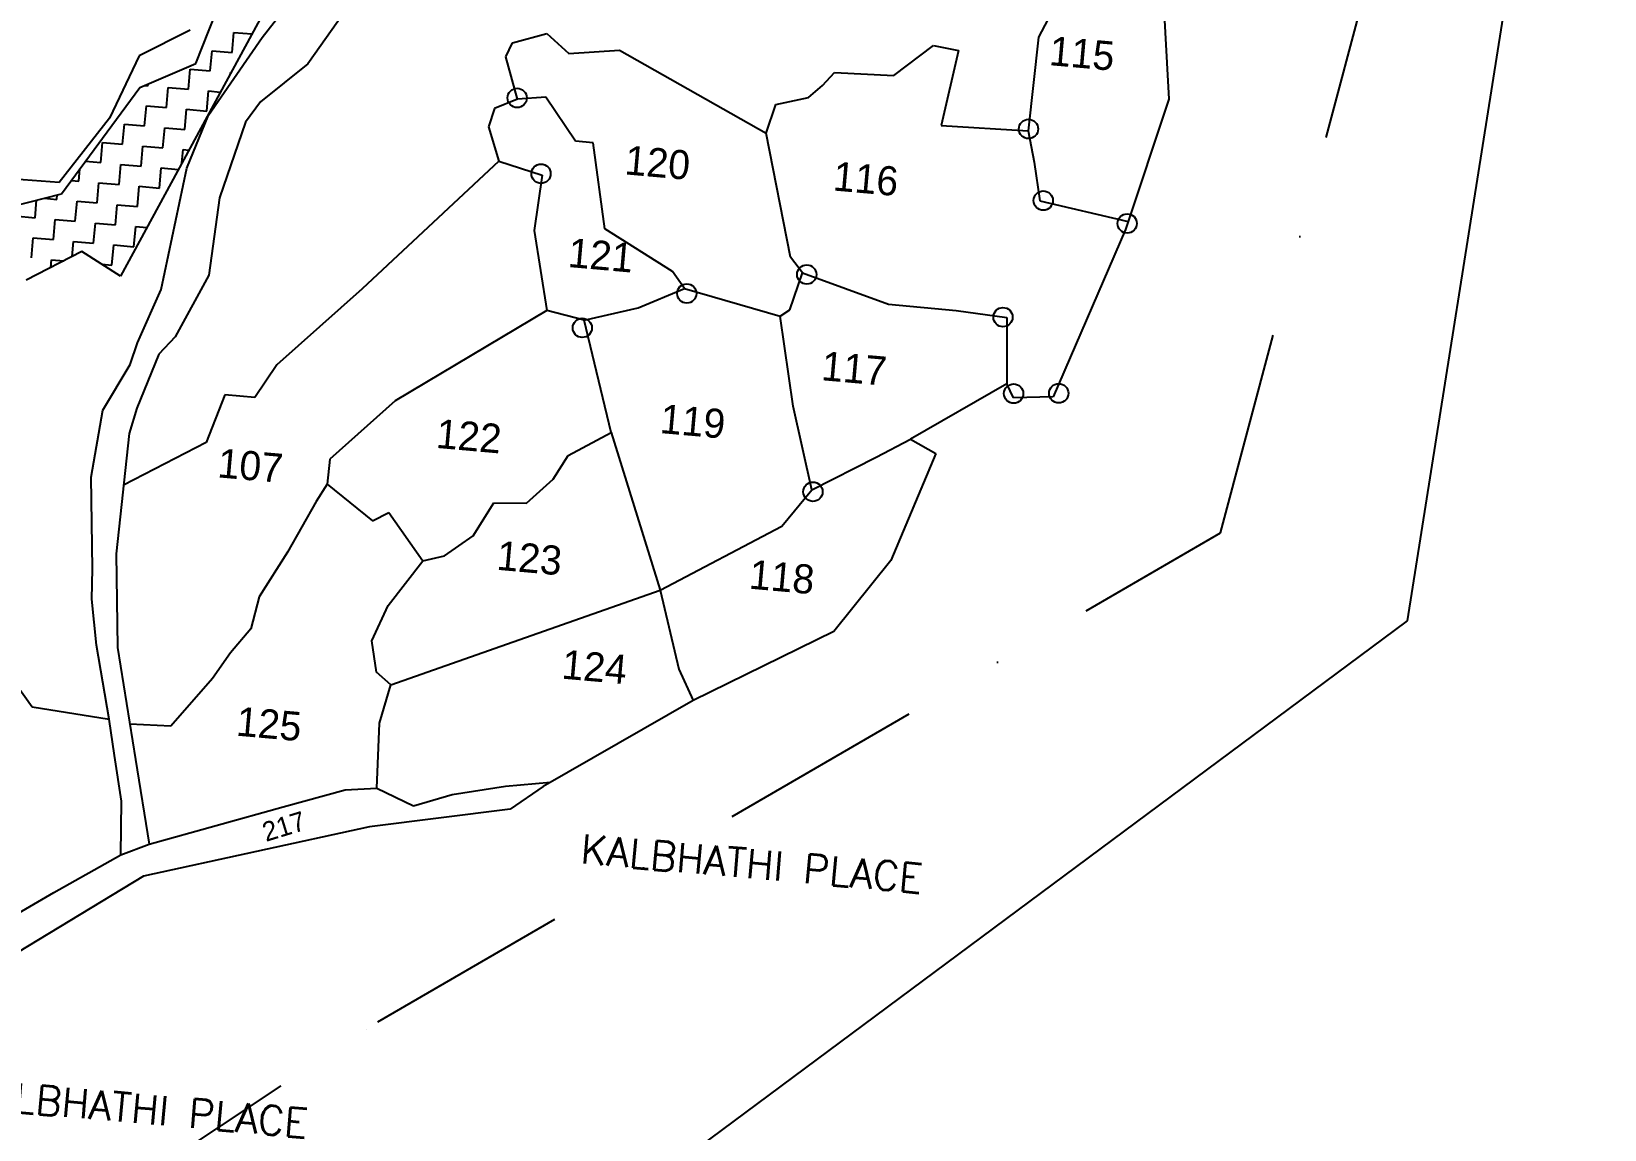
# Model space of a CAD drawing. Header units: metres. Extents: x 333510 to 337908, y 1785719 to 1790014.
# Drawn here: x 336818 to 337794, y 1787207 to 1787889 of the extents above; entities that cross this region are included whole.
import ezdxf

# ---------------------------------------------------------------- set-up
doc = ezdxf.new("R2010")
doc.units = ezdxf.units.M
doc.header["$MEASUREMENT"] = 0
doc.linetypes.add('DASHDOT', pattern=[25.4, 12.7, -6.35, 0, -6.35])
for name, color, linetype in [('OFF', 1, 'Continuous'), ('POLY_HATCH', 12, 'Continuous'), ('POLY_PARCEL', 6, 'Continuous'), ('POLY_WATER', 4, 'Continuous'), ('TEXT_MAPIN', 7, 'Continuous'), ('TEXT_PARCEL', 7, 'Continuous'), ('V_BOUND_STREAM_LINE', 7, 'DASHDOT')]:
    doc.layers.add(name, color=color, linetype=linetype)
doc.styles.get("Standard").update_dxf_attribs({"font": 'simplex.shx'})
doc.styles.add('TEXT_MAP', font='', dxfattribs={"height": 0.3})
doc.styles.get('TEXT_MAP').set_extended_font_data('Kruti Dev 050')

msp = doc.modelspace()

# ---------------------------------------------------------------- linework, layer by layer
for centre in [(337118.97, 1787847.37), (337436.24, 1787828.12), (337133.77, 1787800.35), (337445.43, 1787783.66), (337497.49, 1787769.47), (337298.66, 1787737.8), (337224.22, 1787726.03), (337420.42, 1787711.35), (337159.41, 1787704.68), (337427.01, 1787663.93), (337454.99, 1787664.08), (337302.51, 1787603.01)]:
    msp.add_circle(centre, 5.98)
at = {"layer": 'OFF'}
msp.add_line((336873.06, 1787377.74), (336890.64, 1787384.39), dxfattribs=at)
at = {"layer": 'POLY_HATCH'}
for p, q in [((336919.6, 1787868.71), (336939.36, 1787918.52)), ((336965.93, 1787908.5), (336872.83, 1787736.8)), ((336884.9, 1787853.86), (336919.6, 1787868.71)), ((336836.26, 1787787.94), (336884.9, 1787853.86)), ((336766.6, 1787769.94), (336836.26, 1787787.94)), ((336848.92, 1787752.07), (336814.41, 1787734.27)), ((336872.83, 1787736.8), (336848.92, 1787752.07))]:
    msp.add_line(p, q, dxfattribs=at)
at = {"layer": 'POLY_HATCH', "linetype": 'Continuous'}
for p, q in [((336942.17, 1787875.56), (336943.27, 1787888.06)), ((336943.27, 1787888.06), (336954.32, 1787887.08)), ((336928.57, 1787864.17), (336929.68, 1787876.67)), ((336929.68, 1787876.67), (336942.17, 1787875.56)), ((336914.98, 1787852.78), (336916.08, 1787865.27)), ((336916.08, 1787865.27), (336928.57, 1787864.17)), ((336941.02, 1787862.56), (336941.07, 1787863.07)), ((336941.07, 1787863.07), (336941.29, 1787863.05)), ((336887.95, 1787855.16), (336889.99, 1787854.98)), ((336889.99, 1787854.98), (336890.09, 1787856.08)), ((336901.38, 1787841.39), (336902.49, 1787853.88)), ((336902.49, 1787853.88), (336914.98, 1787852.78)), ((336926.37, 1787839.19), (336927.47, 1787851.68)), ((336927.47, 1787851.68), (336934.77, 1787851.04)), ((336887.79, 1787830), (336888.89, 1787842.49)), ((336888.89, 1787842.49), (336901.38, 1787841.39)), ((336912.78, 1787827.79), (336913.88, 1787840.29)), ((336913.88, 1787840.29), (336926.37, 1787839.19)), ((336874.19, 1787818.6), (336875.29, 1787831.1)), ((336875.29, 1787831.1), (336887.79, 1787830)), ((336899.18, 1787816.4), (336900.28, 1787828.89)), ((336900.28, 1787828.89), (336912.78, 1787827.79)), ((336860.6, 1787807.21), (336861.7, 1787819.71)), ((336861.7, 1787819.71), (336874.19, 1787818.6)), ((336885.59, 1787805.01), (336886.69, 1787817.5)), ((336886.69, 1787817.5), (336899.18, 1787816.4)), ((336910.95, 1787807.11), (336911.67, 1787815.3)), ((336911.67, 1787815.3), (336915.22, 1787814.99)), ((336847, 1787795.82), (336847.67, 1787803.4)), ((336851.1, 1787808.05), (336860.6, 1787807.21)), ((336871.99, 1787793.62), (336873.09, 1787806.11)), ((336873.09, 1787806.11), (336885.59, 1787805.01)), ((336896.98, 1787791.41), (336898.08, 1787803.91)), ((336898.08, 1787803.91), (336908.71, 1787802.97)), ((336842.38, 1787796.23), (336847, 1787795.82)), ((336858.39, 1787782.22), (336859.5, 1787794.72)), ((336859.5, 1787794.72), (336871.99, 1787793.62)), ((336883.38, 1787780.02), (336884.48, 1787792.52)), ((336884.48, 1787792.52), (336896.98, 1787791.41)), ((336819.81, 1787773.04), (336820.77, 1787783.94)), ((336825.41, 1787785.13), (336833.41, 1787784.43)), ((336833.41, 1787784.43), (336833.66, 1787787.26)), ((336844.8, 1787770.83), (336845.9, 1787783.33)), ((336845.9, 1787783.33), (336858.39, 1787782.22)), ((336869.79, 1787768.63), (336870.89, 1787781.12)), ((336870.89, 1787781.12), (336883.38, 1787780.02)), ((336807.32, 1787774.14), (336819.81, 1787773.04)), ((336831.2, 1787759.44), (336832.31, 1787771.93)), ((336832.31, 1787771.93), (336844.8, 1787770.83)), ((336856.19, 1787757.24), (336857.29, 1787769.73)), ((336857.29, 1787769.73), (336869.79, 1787768.63)), ((336817.61, 1787748.05), (336818.71, 1787760.54)), ((336818.71, 1787760.54), (336831.2, 1787759.44)), ((336881.18, 1787755.03), (336882.28, 1787767.53)), ((336882.28, 1787767.53), (336889.16, 1787766.92)), ((336842.87, 1787748.95), (336843.7, 1787758.34)), ((336843.7, 1787758.34), (336856.19, 1787757.24)), ((336867.58, 1787743.64), (336868.69, 1787756.14)), ((336868.69, 1787756.14), (336881.18, 1787755.03)), ((336829.68, 1787742.15), (336830.1, 1787746.95)), ((336830.1, 1787746.95), (336837.69, 1787746.28)), ((336861.24, 1787744.2), (336867.58, 1787743.64))]:
    msp.add_line(p, q, dxfattribs=at)
at = {"layer": 'POLY_PARCEL'}
for p, q in [((337473.75, 1787944.46), (337442.39, 1787885.11)), ((336915.99, 1787889.51), (336884.54, 1787873.53)), ((337116.11, 1787881.55), (337137.45, 1787887.3)), ((337137.45, 1787887.3), (337150.95, 1787875.01)), ((337111.88, 1787872.9), (337116.11, 1787881.55)), ((337150.95, 1787875.01), (337182.39, 1787877.09)), ((337182.39, 1787877.09), (337273.42, 1787825.56)), ((337352.71, 1787861.3), (337377.25, 1787879.9)), ((337377.25, 1787879.9), (337392.83, 1787876.77)), ((337442.39, 1787885.11), (337436.14, 1787826.89)), ((336884.54, 1787873.53), (336865.99, 1787834.87)), ((337119.28, 1787846.58), (337111.88, 1787872.9)), ((337392.83, 1787876.77), (337382.03, 1787830.2)), ((337308.47, 1787854.99), (337315.88, 1787863.14)), ((337315.88, 1787863.14), (337352.71, 1787861.3)), ((337136.75, 1787847.81), (337119.28, 1787846.58)), ((337155.18, 1787820.52), (337136.75, 1787847.81)), ((337299.72, 1787847.67), (337308.47, 1787854.99)), ((337104.89, 1787840.91), (337101.1, 1787829.45)), ((337119.28, 1787846.58), (337104.89, 1787840.91)), ((337273.42, 1787825.56), (337279.57, 1787843.32)), ((337279.57, 1787843.32), (337299.72, 1787847.67)), ((336865.99, 1787834.87), (336834.86, 1787794.91)), ((336865.99, 1787834.87), (336865.99, 1787834.87)), ((336865.99, 1787834.87), (336865.99, 1787834.87)), ((337101.1, 1787829.45), (337107.55, 1787808.07)), ((337382.03, 1787830.2), (337436.14, 1787826.89)), ((337166.2, 1787819.55), (337155.18, 1787820.52)), ((337173.3, 1787766.2), (337166.2, 1787819.55)), ((337288.48, 1787748.56), (337273.42, 1787825.56)), ((337436.14, 1787826.89), (337439.72, 1787807.57)), ((336834.86, 1787794.91), (336779.24, 1787799)), ((337107.55, 1787808.07), (337022.79, 1787728.82)), ((337107.55, 1787808.07), (337134.57, 1787799.44)), ((337134.57, 1787799.44), (337129.47, 1787765.2)), ((337439.72, 1787807.57), (337443.25, 1787783.48)), ((336834.86, 1787794.91), (336834.86, 1787794.91)), ((337443.25, 1787783.48), (337498.01, 1787770.61)), ((337129.47, 1787765.2), (337137.45, 1787715.56)), ((337215.4, 1787739.59), (337173.3, 1787766.2)), ((337296.1, 1787738.83), (337288.48, 1787748.56)), ((337222.82, 1787729.22), (337215.4, 1787739.59)), ((337288.09, 1787715.96), (337296.1, 1787738.83)), ((337296.1, 1787738.83), (337349.34, 1787719.35)), ((337022.79, 1787728.82), (336969.79, 1787681.77)), ((337193.98, 1787717.2), (337222.82, 1787729.22)), ((337222.82, 1787729.22), (337282.1, 1787711.91)), ((337137.45, 1787715.56), (337043.21, 1787659.5)), ((337160.57, 1787709.45), (337137.45, 1787715.56)), ((337160.57, 1787709.45), (337193.98, 1787717.2)), ((337282.1, 1787711.91), (337288.09, 1787715.96)), ((337290.26, 1787656.11), (337282.1, 1787711.91)), ((337349.34, 1787719.35), (337391.4, 1787715.37)), ((337391.4, 1787715.37), (337422.74, 1787711.2)), ((337422.74, 1787711.2), (337422.9, 1787669.91)), ((337177.26, 1787639.77), (337160.57, 1787709.45)), ((336969.79, 1787681.77), (336956.2, 1787661.46)), ((336937.59, 1787663.1), (336925.96, 1787633.6)), ((336956.2, 1787661.46), (336937.59, 1787663.1)), ((337043.21, 1787659.5), (337002.75, 1787623.14)), ((337301.81, 1787604.28), (337290.26, 1787656.11)), ((336925.96, 1787633.6), (336874.82, 1787607)), ((337150.71, 1787625.4), (337177.26, 1787639.77)), ((337177.26, 1787639.77), (337207.77, 1787541.96)), ((337341.73, 1787624.47), (337363.13, 1787635.57)), ((337141.27, 1787610.76), (337150.71, 1787625.4)), ((337301.81, 1787604.28), (337341.73, 1787624.47)), ((337002.75, 1787623.14), (337000.99, 1787607.81)), ((337000.99, 1787607.81), (336994.36, 1787596.89)), ((337000.99, 1787607.81), (337029.15, 1787584.96)), ((337124.87, 1787595.91), (337141.27, 1787610.76)), ((337283.25, 1787581.63), (337301.81, 1787604.28)), ((336994.36, 1787596.89), (336976.5, 1787565.47)), ((337091.68, 1787575.61), (337104.49, 1787596.07)), ((337104.49, 1787596.07), (337124.87, 1787595.91)), ((337029.15, 1787584.96), (337039.4, 1787590.17)), ((337039.4, 1787590.17), (337060.54, 1787560.24)), ((337073.88, 1787563.33), (337091.68, 1787575.61)), ((337207.77, 1787541.96), (337283.25, 1787581.63)), ((336976.5, 1787565.47), (336958.81, 1787537.84)), ((337038.92, 1787532.41), (337060.54, 1787560.24)), ((337060.54, 1787560.24), (337073.88, 1787563.33)), ((336958.81, 1787537.84), (336953.79, 1787517.91)), ((337040.65, 1787483.22), (337207.77, 1787541.96)), ((337207.77, 1787541.96), (337219.34, 1787492.87)), ((337028.83, 1787510.48), (337038.92, 1787532.41)), ((336953.79, 1787517.91), (336941.07, 1787503.15)), ((337031.61, 1787491.09), (337028.83, 1787510.48)), ((336797.48, 1787498.05), (336818.11, 1787469.61)), ((336941.07, 1787503.15), (336929.86, 1787487.03)), ((336929.86, 1787487.03), (336904.02, 1787457.53)), ((337040.65, 1787483.22), (337031.61, 1787491.09)), ((337219.34, 1787492.87), (337228.27, 1787473.53)), ((337033.65, 1787459.39), (337040.65, 1787483.22)), ((336818.11, 1787469.61), (336865.91, 1787461.81)), ((336904.02, 1787457.53), (336878.66, 1787458.7)), ((337031.94, 1787419.1), (337033.65, 1787459.39)), ((337012.27, 1787417.99), (337031.94, 1787419.1)), ((337031.94, 1787419.1), (337054.63, 1787408.14)), ((337078.68, 1787415.09), (337111.76, 1787420.32)), ((337111.76, 1787420.32), (337139.71, 1787422.72)), ((336973.83, 1787407.52), (337012.27, 1787417.99)), ((337054.63, 1787408.14), (337078.68, 1787415.09)), ((336890.64, 1787384.39), (336973.83, 1787407.52)), ((336831.39, 1787354.24), (336873.06, 1787377.74)), ((336796.64, 1787334.15), (336831.39, 1787354.24))]:
    msp.add_line(p, q, dxfattribs=at)
at = {"layer": 'POLY_WATER'}
for p, q in [((337513.26, 1788027.06), (337523.35, 1787846.68)), ((337671.4, 1787522.9), (337737.42, 1787939.09)), ((336960.72, 1787884.8), (336990.97, 1787923.47)), ((337018.29, 1787909.92), (336989.04, 1787868.57)), ((336927.37, 1787836.57), (336960.72, 1787884.8)), ((336989.04, 1787868.57), (336959.81, 1787844.94)), ((336959.81, 1787844.94), (336950.47, 1787832.24)), ((337523.35, 1787846.68), (337496.39, 1787765.73)), ((336913.97, 1787803.79), (336927.37, 1787836.57)), ((336950.47, 1787832.24), (336934.26, 1787785.4)), ((336898.01, 1787728.44), (336913.97, 1787803.79)), ((336934.26, 1787785.4), (336927.59, 1787737.48)), ((337496.39, 1787765.73), (337451.59, 1787661.92)), ((336927.59, 1787737.48), (336906.76, 1787699.1)), ((336883.44, 1787695.45), (336898.01, 1787728.44)), ((336878.75, 1787681.91), (336883.44, 1787695.45)), ((336906.76, 1787699.1), (336896.64, 1787688.41)), ((336861.86, 1787653.72), (336878.75, 1787681.91)), ((336896.64, 1787688.41), (336883.05, 1787654.85)), ((337422.9, 1787669.91), (337363.13, 1787635.57)), ((337426.93, 1787661.36), (337422.9, 1787669.91)), ((336854.7, 1787612.1), (336861.86, 1787653.72)), ((336883.05, 1787654.85), (336878.28, 1787639.15)), ((337451.59, 1787661.92), (337426.93, 1787661.36)), ((336878.28, 1787639.15), (336870.25, 1787564.56)), ((337363.13, 1787635.57), (337378.75, 1787626.68)), ((337378.75, 1787626.68), (337350.78, 1787560.39)), ((336855.51, 1787555.25), (336854.7, 1787612.1)), ((336855.01, 1787536.31), (336855.51, 1787555.25)), ((336870.25, 1787564.56), (336870.95, 1787506.31)), ((337350.78, 1787560.39), (337315.46, 1787516.38)), ((336857.92, 1787507.75), (336855.01, 1787536.31)), ((337166.57, 1787148.01), (337671.4, 1787522.9)), ((337315.46, 1787516.38), (337228.27, 1787473.53)), ((336865.91, 1787461.81), (336857.92, 1787507.75)), ((336870.95, 1787506.31), (336882.21, 1787436.78)), ((337228.27, 1787473.53), (337135.06, 1787420.06)), ((336869.06, 1787439.28), (336865.91, 1787461.81)), ((336873.43, 1787411.08), (336869.06, 1787439.28)), ((336882.21, 1787436.78), (336890.64, 1787384.39)), ((337135.06, 1787420.06), (337114.69, 1787406.15)), ((336873.06, 1787377.74), (336873.43, 1787411.08)), ((337114.69, 1787406.15), (337027.33, 1787395.15)), ((337027.33, 1787395.15), (336887.21, 1787364.48)), ((336887.21, 1787364.48), (336668.14, 1787231.91))]:
    msp.add_line(p, q, dxfattribs=at)
at = {"layer": 'V_BOUND_STREAM_LINE', "ltscale": 10}
for p, q in [((337555.36, 1787577.41), (337793.66, 1788469.09)), ((337032.53, 1787274.02), (337555.36, 1787577.41)), ((336019.11, 1786603.15), (337032.53, 1787274.02))]:
    msp.add_line(p, q, dxfattribs=at)

# ---------------------------------------------------------------- texts
at = {"layer": 'TEXT_MAPIN'}
for p in [(337157.81, 1787372.56), (336776.34, 1787220.71)]:
    msp.add_text('KALBHATHI PLACE', height=18.0606, rotation=354.96115, dxfattribs=at).set_placement(p)
at = {"layer": 'TEXT_PARCEL', "style": 'TEXT_MAP'}
for s, height, rotation, p in [('115', 18.061, 354.96115, (337448.59, 1787867.76)), ('120', 18.061, 354.96115, (337185.26, 1787799.99)), ('116', 18.061, 354.96115, (337314.46, 1787789.98)), ('121', 18.061, 354.96115, (337150.04, 1787742.51)), ('117', 18.061, 354.96115, (337307.22, 1787672.27)), ('119', 18.061, 354.96115, (337207.1, 1787639.47)), ('122', 18.061, 354.96115, (337068.21, 1787630.27)), ('107', 18.061, 354.96115, (336932.6, 1787611.99)), ('123', 18.061, 354.96115, (337105.75, 1787554.64)), ('118', 18.061, 354.96115, (337262.39, 1787542.92)), ('124', 18.061, 354.96115, (337146.09, 1787487.11)), ('125', 18.061, 354.96115, (336944.18, 1787451.72)), ('217', 12.04, 17.03818, (336963.13, 1787385.71))]:
    msp.add_text(s, height=height, rotation=rotation, dxfattribs=at).set_placement(p)

doc.saveas('drawing.dxf')
